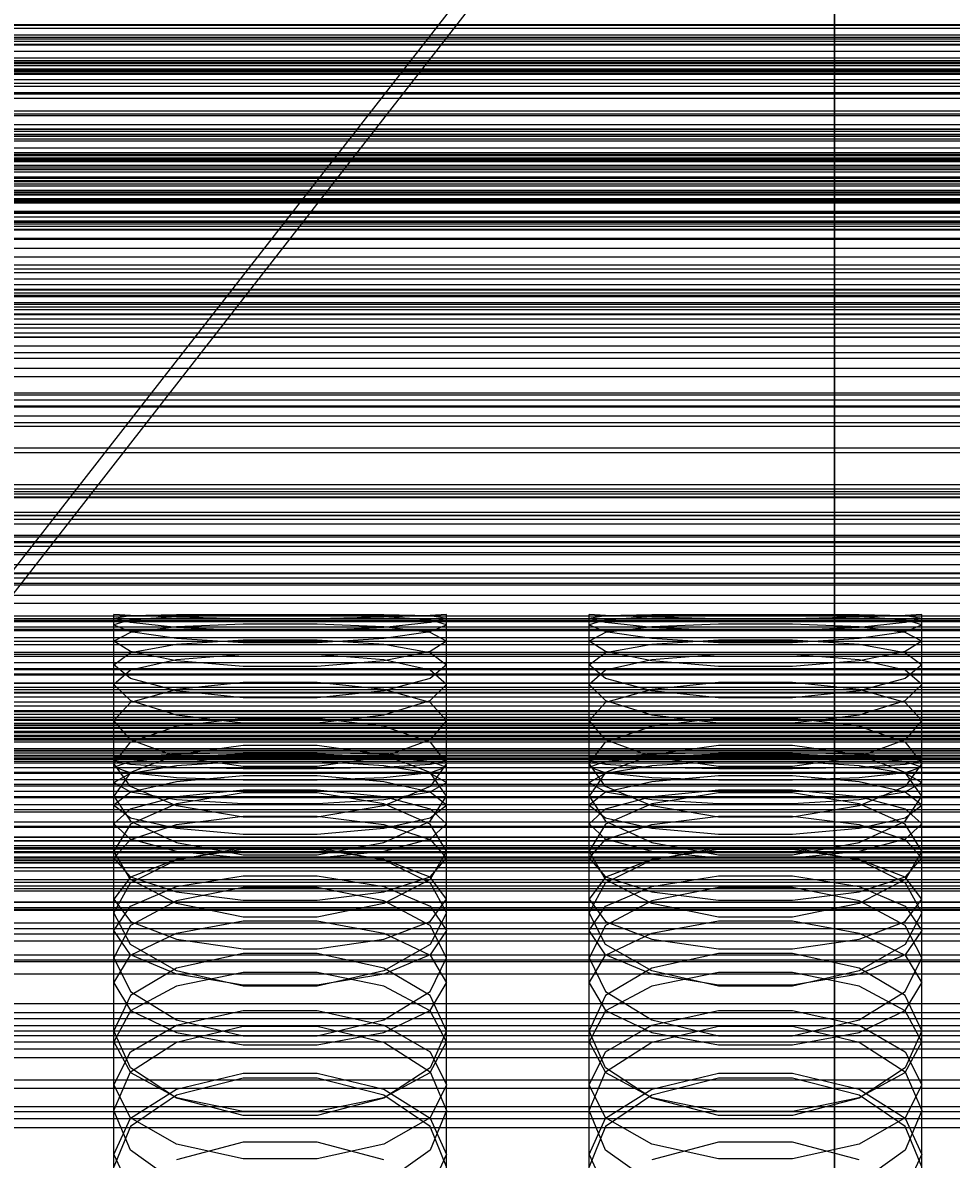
# Model space of a CAD drawing. Header units: millimetres. Extents: x -1970 to 59977, y -50268 to 6837.
# Drawn here: x -102.5 to 14.7, y -33951.5 to -33808.1 of the extents above; entities that cross this region are included whole.
import ezdxf

# ---------------------------------------------------------------- set-up
doc = ezdxf.new("R2010")
doc.units = ezdxf.units.MM
for name, color, linetype, lineweight in [('COTAS_O', 1, 'Continuous', 0), ('frontal_briquetadora', 7, 'Continuous', 0), ('frontal_C01', 7, 'Continuous', 0), ('frontal_C02', 7, 'Continuous', 0), ('frontal_C03', 7, 'Continuous', 0), ('frontal_secador', 7, 'Continuous', 0)]:
    doc.layers.add(name, color=color, linetype=linetype, lineweight=lineweight)
doc.dimstyles.new('R19_100', dxfattribs={"dimtxt": 250, "dimasz": 150, "dimexe": 150, "dimexo": 80, "dimgap": 100, "dimtad": 1, "dimtih": 1, "dimtoh": 1, "dimdsep": 46, "dimcen": 0.09, "dimadec": 0, "dimazin": 0, "dimtfac": 1, "dimtdec": 4, "dimtofl": 0, "dimtmove": 0, "dimatfit": 3, "dimfxl": 1, "dimtolj": 1, "dimtzin": 0, "dimarcsym": 0})

# ---------------------------------------------------------------- blocks, each defined once
blk = doc.blocks.new('*D39')
at = {"layer": 'COTAS_O', "color": 0, "lineweight": -2, "transparency": 16777216}
for p, q in [((-1725, -34320), (-1725, -33550)), ((1725, -34320), (1725, -33550)), ((-1575, -33700), (1575, -33700))]:
    blk.add_line(p, q, dxfattribs=at)
at = {"layer": 'COTAS_O', "color": 0, "transparency": 16777216}
for points in [[(-1575, -33675), (-1575, -33725), (-1725, -33700)], [(1575, -33675), (1575, -33725), (1725, -33700)]]:
    blk.add_solid(points, dxfattribs=at)
at = {"layer": 'Defpoints', "color": 0, "transparency": 16777216}
for p in [(1725, -33700), (-1725, -34400), (1725, -34400)]:
    blk.add_point(p, dxfattribs=at)
blk = doc.blocks.new('*D42')
at = {"layer": 'COTAS_O', "color": 0, "lineweight": -2, "transparency": 16777216}
for p, q in [((-570, -33700), (200, -33700)), ((50, -34750), (50, -33850)), ((-570, -34900), (200, -34900))]:
    blk.add_line(p, q, dxfattribs=at)
at = {"layer": 'COTAS_O', "color": 0, "transparency": 16777216}
for points in [[(25, -33850), (75, -33850), (50, -33700)], [(25, -34750), (75, -34750), (50, -34900)]]:
    blk.add_solid(points, dxfattribs=at)
at = {"layer": 'Defpoints', "color": 0, "transparency": 16777216}
for p in [(-650, -33700), (50, -33700), (-650, -34900)]:
    blk.add_point(p, dxfattribs=at)

msp = doc.modelspace()

# ---------------------------------------------------------------- linework, layer by layer
at = {"layer": 'frontal_briquetadora'}
for p, q in [((200, -33808.326), (-160, -33808.326)), ((200, -33861.773), (-160, -33861.773)), ((-88.92, -33882.856), (-91, -33882.75)), ((-91, -33900.75), (-91, -33882.75)), ((-91, -33883.222), (-88.92, -33882.881)), ((-88.92, -33883.775), (-91, -33883.222)), ((-91, -33901.201), (-91, -33883.222)), ((-88.92, -33882.881), (-83.094, -33882.76)), ((-83.094, -33883.094), (-88.92, -33882.856)), ((-83.094, -33883.063), (-88.92, -33883.423)), ((-83.094, -33882.76), (-74.674, -33882.752)), ((-74.674, -33882.922), (-83.094, -33883.063)), ((-74.674, -33883.285), (-83.094, -33883.094)), ((-74.674, -33882.752), (-65.326, -33882.752)), ((-65.326, -33882.922), (-74.674, -33882.922)), ((-65.326, -33883.285), (-74.674, -33883.285)), ((-65.326, -33882.752), (-56.906, -33882.76)), ((-56.906, -33883.063), (-65.326, -33882.922)), ((-56.906, -33883.094), (-65.326, -33883.285)), ((-56.906, -33882.76), (-51.08, -33882.881)), ((-51.08, -33882.856), (-56.906, -33883.094)), ((-51.08, -33883.423), (-56.906, -33883.063)), ((-49, -33882.75), (-51.08, -33882.856)), ((-51.08, -33882.881), (-49, -33883.222)), ((-49, -33883.222), (-51.08, -33883.775)), ((-49, -33900.75), (-49, -33882.75)), ((-49, -33901.201), (-49, -33883.222)), ((-28.92, -33882.856), (-31, -33882.75)), ((-31, -33900.75), (-31, -33882.75)), ((-31, -33883.222), (-28.92, -33882.881)), ((-28.92, -33883.775), (-31, -33883.222)), ((-31, -33901.201), (-31, -33883.222)), ((-28.92, -33882.881), (-23.094, -33882.76)), ((-23.094, -33883.094), (-28.92, -33882.856)), ((-23.094, -33883.063), (-28.92, -33883.423)), ((-23.094, -33882.76), (-14.674, -33882.752)), ((-14.674, -33882.922), (-23.094, -33883.063)), ((-14.674, -33883.285), (-23.094, -33883.094)), ((-14.674, -33882.752), (-5.326, -33882.752)), ((-5.326, -33882.922), (-14.674, -33882.922)), ((-5.326, -33883.285), (-14.674, -33883.285)), ((-5.326, -33882.752), (3.094, -33882.76)), ((3.094, -33883.063), (-5.326, -33882.922)), ((3.094, -33883.094), (-5.326, -33883.285)), ((3.094, -33882.76), (8.92, -33882.881)), ((8.92, -33882.856), (3.094, -33883.094)), ((8.92, -33883.423), (3.094, -33883.063)), ((11, -33882.75), (8.92, -33882.856)), ((8.92, -33882.881), (11, -33883.222)), ((11, -33883.222), (8.92, -33883.775)), ((11, -33900.75), (11, -33882.75)), ((11, -33901.201), (11, -33883.222)), ((-88.92, -33883.423), (-91, -33884.062)), ((-91, -33902.002), (-91, -33884.062)), ((-91, -33884.062), (-88.92, -33884.912)), ((-83.094, -33884.371), (-88.92, -33883.775)), ((-83.094, -33884.304), (-88.92, -33885.021)), ((-74.674, -33883.964), (-83.094, -33884.304)), ((-74.674, -33884.761), (-83.094, -33884.371)), ((-65.326, -33883.964), (-74.674, -33883.964)), ((-65.326, -33884.761), (-74.674, -33884.761)), ((-56.906, -33884.304), (-65.326, -33883.964)), ((-56.906, -33884.371), (-65.326, -33884.761)), ((-51.08, -33883.775), (-56.906, -33884.371)), ((-51.08, -33885.021), (-56.906, -33884.304)), ((-49, -33884.062), (-51.08, -33883.423)), ((-51.08, -33884.912), (-49, -33884.062)), ((-49, -33902.002), (-49, -33884.062)), ((-28.92, -33883.423), (-31, -33884.062)), ((-31, -33902.002), (-31, -33884.062)), ((-31, -33884.062), (-28.92, -33884.912)), ((-23.094, -33884.371), (-28.92, -33883.775)), ((-23.094, -33884.304), (-28.92, -33885.021)), ((-14.674, -33883.964), (-23.094, -33884.304)), ((-14.674, -33884.761), (-23.094, -33884.371)), ((-5.326, -33883.964), (-14.674, -33883.964)), ((-5.326, -33884.761), (-14.674, -33884.761)), ((3.094, -33884.304), (-5.326, -33883.964)), ((3.094, -33884.371), (-5.326, -33884.761)), ((8.92, -33883.775), (3.094, -33884.371)), ((8.92, -33885.021), (3.094, -33884.304)), ((11, -33884.062), (8.92, -33883.423)), ((8.92, -33884.912), (11, -33884.062)), ((11, -33902.002), (11, -33884.062)), ((-88.92, -33885.021), (-91, -33886.106)), ((-91, -33903.952), (-91, -33886.106)), ((-88.92, -33887.4), (-91, -33886.106)), ((-88.92, -33884.912), (-83.094, -33885.746)), ((-83.094, -33885.746), (-74.674, -33886.268)), ((-83.094, -33886.485), (-74.674, -33885.947)), ((-74.674, -33885.947), (-65.326, -33885.947)), ((-74.674, -33886.268), (-65.326, -33886.268)), ((-65.326, -33886.268), (-56.906, -33885.746)), ((-65.326, -33885.947), (-56.906, -33886.485)), ((-56.906, -33885.746), (-51.08, -33884.912)), ((-49, -33886.106), (-51.08, -33885.021)), ((-49, -33886.106), (-51.08, -33887.4)), ((-49, -33903.952), (-49, -33886.106)), ((-28.92, -33885.021), (-31, -33886.106)), ((-31, -33903.952), (-31, -33886.106)), ((-28.92, -33887.4), (-31, -33886.106)), ((-28.92, -33884.912), (-23.094, -33885.746)), ((-23.094, -33885.746), (-14.674, -33886.268)), ((-23.094, -33886.485), (-14.674, -33885.947)), ((-14.674, -33885.947), (-5.326, -33885.947)), ((-14.674, -33886.268), (-5.326, -33886.268)), ((-5.326, -33886.268), (3.094, -33885.746)), ((-5.326, -33885.947), (3.094, -33886.485)), ((3.094, -33885.746), (8.92, -33884.912)), ((11, -33886.106), (8.92, -33885.021)), ((11, -33886.106), (8.92, -33887.4)), ((11, -33903.952), (11, -33886.106)), ((-91, -33889.086), (-88.92, -33887.559)), ((-88.92, -33887.559), (-83.094, -33886.485)), ((-83.094, -33888.59), (-88.92, -33887.4)), ((-56.906, -33886.485), (-51.08, -33887.559)), ((-51.08, -33887.4), (-56.906, -33888.59)), ((-51.08, -33887.559), (-49, -33889.086)), ((-31, -33889.086), (-28.92, -33887.559)), ((-28.92, -33887.559), (-23.094, -33886.485)), ((-23.094, -33888.59), (-28.92, -33887.4)), ((3.094, -33886.485), (8.92, -33887.559)), ((8.92, -33887.4), (3.094, -33888.59)), ((8.92, -33887.559), (11, -33889.086)), ((-88.92, -33890.822), (-91, -33889.086)), ((-91, -33906.796), (-91, -33889.086)), ((-83.094, -33888.46), (-88.92, -33889.77)), ((-74.674, -33887.791), (-83.094, -33888.46)), ((-74.674, -33889.308), (-83.094, -33888.59)), ((-65.326, -33887.791), (-74.674, -33887.791)), ((-56.906, -33888.46), (-65.326, -33887.791)), ((-56.906, -33888.59), (-65.326, -33889.308)), ((-51.08, -33889.77), (-56.906, -33888.46)), ((-49, -33889.086), (-51.08, -33890.822)), ((-49, -33906.796), (-49, -33889.086)), ((-28.92, -33890.822), (-31, -33889.086)), ((-31, -33906.796), (-31, -33889.086)), ((-23.094, -33888.46), (-28.92, -33889.77)), ((-14.674, -33887.791), (-23.094, -33888.46)), ((-14.674, -33889.308), (-23.094, -33888.59)), ((-5.326, -33887.791), (-14.674, -33887.791)), ((3.094, -33888.46), (-5.326, -33887.791)), ((3.094, -33888.59), (-5.326, -33889.308)), ((8.92, -33889.77), (3.094, -33888.46)), ((11, -33889.086), (8.92, -33890.822)), ((11, -33906.796), (11, -33889.086)), ((-88.92, -33889.77), (-91, -33891.591)), ((-65.326, -33889.308), (-74.674, -33889.308)), ((-49, -33891.591), (-51.08, -33889.77)), ((-28.92, -33889.77), (-31, -33891.591)), ((-5.326, -33889.308), (-14.674, -33889.308)), ((11, -33891.591), (8.92, -33889.77)), ((-91, -33909.185), (-91, -33891.591)), ((-91, -33891.591), (-88.92, -33893.618)), ((-83.094, -33892.364), (-88.92, -33890.822)), ((-74.674, -33891.333), (-83.094, -33892.198)), ((-65.326, -33891.333), (-74.674, -33891.333)), ((-56.906, -33892.198), (-65.326, -33891.333)), ((-51.08, -33890.822), (-56.906, -33892.364)), ((-51.08, -33893.618), (-49, -33891.591)), ((-49, -33909.185), (-49, -33891.591)), ((-31, -33909.185), (-31, -33891.591)), ((-31, -33891.591), (-28.92, -33893.618)), ((-23.094, -33892.364), (-28.92, -33890.822)), ((-14.674, -33891.333), (-23.094, -33892.198)), ((-5.326, -33891.333), (-14.674, -33891.333)), ((3.094, -33892.198), (-5.326, -33891.333)), ((8.92, -33890.822), (3.094, -33892.364)), ((8.92, -33893.618), (11, -33891.591)), ((11, -33909.185), (11, -33891.591)), ((-83.094, -33892.198), (-88.92, -33893.859)), ((-74.674, -33893.278), (-83.094, -33892.364)), ((-65.326, -33893.277), (-74.674, -33893.278)), ((-56.906, -33892.364), (-65.326, -33893.277)), ((-51.08, -33893.859), (-56.906, -33892.198)), ((-23.094, -33892.198), (-28.92, -33893.859)), ((-14.674, -33893.278), (-23.094, -33892.364)), ((-5.326, -33893.277), (-14.674, -33893.278)), ((3.094, -33892.364), (-5.326, -33893.277)), ((8.92, -33893.859), (3.094, -33892.198)), ((-88.92, -33893.859), (-91, -33896.116)), ((-88.92, -33893.618), (-83.094, -33895.393)), ((-56.906, -33895.393), (-51.08, -33893.618)), ((-49, -33896.116), (-51.08, -33893.859)), ((-28.92, -33893.859), (-31, -33896.116)), ((-28.92, -33893.618), (-23.094, -33895.393)), ((3.094, -33895.393), (8.92, -33893.618)), ((11, -33896.116), (8.92, -33893.859)), ((200, -33895.045), (-160, -33895.045)), ((-88.92, -33898.576), (-91, -33896.116)), ((-91, -33913.502), (-91, -33896.116)), ((-83.094, -33895.393), (-74.674, -33896.435)), ((-83.094, -33896.858), (-74.674, -33895.8)), ((-74.674, -33895.8), (-65.326, -33895.8)), ((-65.326, -33896.435), (-56.906, -33895.393)), ((-65.326, -33895.8), (-56.906, -33896.858)), ((-49, -33896.116), (-51.08, -33898.576)), ((-49, -33913.502), (-49, -33896.116)), ((-28.92, -33898.576), (-31, -33896.116)), ((-31, -33913.502), (-31, -33896.116)), ((-23.094, -33895.393), (-14.674, -33896.435)), ((-23.094, -33896.858), (-14.674, -33895.8)), ((-14.674, -33895.8), (-5.326, -33895.8)), ((-5.326, -33896.435), (3.094, -33895.393)), ((-5.326, -33895.8), (3.094, -33896.858)), ((11, -33896.116), (8.92, -33898.576)), ((11, -33913.502), (11, -33896.116)), ((-88.92, -33898.867), (-83.094, -33896.858)), ((-74.674, -33896.435), (-65.326, -33896.435)), ((-56.906, -33896.858), (-51.08, -33898.867)), ((-28.92, -33898.867), (-23.094, -33896.858)), ((-14.674, -33896.435), (-5.326, -33896.435)), ((3.094, -33896.858), (8.92, -33898.867)), ((-91, -33901.553), (-88.92, -33898.867)), ((-83.094, -33900.697), (-88.92, -33898.576)), ((-51.08, -33898.576), (-56.906, -33900.697)), ((-51.08, -33898.867), (-49, -33901.553)), ((-31, -33901.553), (-28.92, -33898.867)), ((-23.094, -33900.697), (-28.92, -33898.576)), ((8.92, -33898.576), (3.094, -33900.697)), ((8.92, -33898.867), (11, -33901.553)), ((184, -33900), (-194, -33900)), ((-83.093, -33900.395), (-88.92, -33900.754)), ((-83.094, -33900.472), (-88.92, -33902.709)), ((-74.674, -33899.285), (-83.094, -33900.472)), ((-74.673, -33900.196), (-83.093, -33900.395)), ((-83.093, -33900.66), (-74.673, -33900.329)), ((-65.326, -33899.285), (-74.674, -33899.285)), ((-65.327, -33900.196), (-74.673, -33900.196)), ((-74.673, -33900.329), (-65.327, -33900.329)), ((-56.907, -33900.395), (-65.327, -33900.196)), ((-65.327, -33900.329), (-56.907, -33900.66)), ((-56.906, -33900.472), (-65.326, -33899.285)), ((-51.08, -33900.754), (-56.907, -33900.395)), ((-51.08, -33902.709), (-56.906, -33900.472)), ((-23.093, -33900.395), (-28.92, -33900.754)), ((-23.094, -33900.472), (-28.92, -33902.709)), ((-14.674, -33899.285), (-23.094, -33900.472)), ((-14.673, -33900.196), (-23.093, -33900.395)), ((-23.093, -33900.66), (-14.673, -33900.329)), ((-5.326, -33899.285), (-14.674, -33899.285)), ((-5.327, -33900.196), (-14.673, -33900.196)), ((-14.673, -33900.329), (-5.327, -33900.329)), ((3.093, -33900.395), (-5.327, -33900.196)), ((-5.327, -33900.329), (3.093, -33900.66)), ((3.094, -33900.472), (-5.326, -33899.285)), ((8.92, -33900.754), (3.093, -33900.395)), ((8.92, -33902.709), (3.094, -33900.472)), ((-91, -33900.75), (-88.92, -33900.75)), ((-88.92, -33900.754), (-91, -33901.201)), ((-91, -33901.201), (-88.92, -33901.648)), ((-91, -33902.002), (-88.92, -33901.257)), ((-88.92, -33904.442), (-91, -33901.553)), ((-91, -33918.691), (-91, -33901.553)), ((-88.92, -33902.746), (-91, -33902.002)), ((-88.92, -33901.257), (-83.093, -33900.66)), ((-88.92, -33900.75), (-83.093, -33900.75)), ((-88.92, -33901.648), (-83.093, -33902.006)), ((-88.92, -33902.762), (-83.093, -33901.809)), ((-74.674, -33901.931), (-83.094, -33900.697)), ((-83.093, -33900.75), (-74.673, -33900.75)), ((-83.093, -33901.809), (-74.673, -33901.279)), ((-83.093, -33902.006), (-74.673, -33902.205)), ((-65.326, -33901.931), (-74.674, -33901.931)), ((-74.673, -33900.75), (-65.327, -33900.75)), ((-74.673, -33901.279), (-65.327, -33901.279)), ((-65.327, -33900.75), (-56.907, -33900.75)), ((-65.327, -33901.279), (-56.907, -33901.809)), ((-65.327, -33902.205), (-56.907, -33902.006)), ((-56.906, -33900.697), (-65.326, -33901.931)), ((-56.907, -33900.66), (-51.08, -33901.257)), ((-56.907, -33900.75), (-51.08, -33900.75)), ((-56.907, -33902.006), (-51.08, -33901.648)), ((-56.907, -33901.809), (-51.08, -33902.762)), ((-51.08, -33900.75), (-49, -33900.75)), ((-49, -33901.201), (-51.08, -33900.754)), ((-51.08, -33901.648), (-49, -33901.201)), ((-51.08, -33901.257), (-49, -33902.002)), ((-49, -33901.553), (-51.08, -33904.442)), ((-49, -33902.002), (-51.08, -33902.746)), ((-49, -33918.691), (-49, -33901.553)), ((-31, -33900.75), (-28.92, -33900.75)), ((-28.92, -33900.754), (-31, -33901.201)), ((-31, -33901.201), (-28.92, -33901.648)), ((-31, -33902.002), (-28.92, -33901.257)), ((-28.92, -33904.442), (-31, -33901.553)), ((-31, -33918.691), (-31, -33901.553)), ((-28.92, -33902.746), (-31, -33902.002)), ((-28.92, -33901.257), (-23.093, -33900.66)), ((-28.92, -33900.75), (-23.093, -33900.75)), ((-28.92, -33901.648), (-23.093, -33902.006)), ((-28.92, -33902.762), (-23.093, -33901.809)), ((-14.674, -33901.931), (-23.094, -33900.697)), ((-23.093, -33900.75), (-14.673, -33900.75)), ((-23.093, -33901.809), (-14.673, -33901.279)), ((-23.093, -33902.006), (-14.673, -33902.205)), ((-5.326, -33901.931), (-14.674, -33901.931)), ((-14.673, -33900.75), (-5.327, -33900.75)), ((-14.673, -33901.279), (-5.327, -33901.279)), ((-5.327, -33900.75), (3.093, -33900.75)), ((-5.327, -33901.279), (3.093, -33901.809)), ((-5.327, -33902.205), (3.093, -33902.006)), ((3.094, -33900.697), (-5.326, -33901.931)), ((3.093, -33900.66), (8.92, -33901.257)), ((3.093, -33900.75), (8.92, -33900.75)), ((3.093, -33902.006), (8.92, -33901.648)), ((3.093, -33901.809), (8.92, -33902.762)), ((8.92, -33900.75), (11, -33900.75)), ((11, -33901.201), (8.92, -33900.754)), ((8.92, -33901.648), (11, -33901.201)), ((8.92, -33901.257), (11, -33902.002)), ((11, -33901.553), (8.92, -33904.442)), ((11, -33902.002), (8.92, -33902.746)), ((11, -33918.691), (11, -33901.553)), ((-88.92, -33902.709), (-91, -33905.679)), ((-91, -33903.952), (-88.92, -33902.762)), ((-83.093, -33903.344), (-88.92, -33902.746)), ((-74.673, -33903.131), (-83.093, -33903.856)), ((-74.673, -33903.675), (-83.093, -33903.344)), ((-74.673, -33902.205), (-65.327, -33902.205)), ((-65.327, -33903.131), (-74.673, -33903.131)), ((-56.907, -33903.856), (-65.327, -33903.131)), ((-56.907, -33903.344), (-65.327, -33903.675)), ((-51.08, -33902.746), (-56.907, -33903.344)), ((-49, -33905.679), (-51.08, -33902.709)), ((-51.08, -33902.762), (-49, -33903.952)), ((-28.92, -33902.709), (-31, -33905.679)), ((-31, -33903.952), (-28.92, -33902.762)), ((-23.093, -33903.344), (-28.92, -33902.746)), ((-14.673, -33903.131), (-23.093, -33903.856)), ((-14.673, -33903.675), (-23.093, -33903.344)), ((-14.673, -33902.205), (-5.327, -33902.205)), ((-5.327, -33903.131), (-14.673, -33903.131)), ((3.093, -33903.856), (-5.327, -33903.131)), ((3.093, -33903.344), (-5.327, -33903.675)), ((8.92, -33902.746), (3.093, -33903.344)), ((11, -33905.679), (8.92, -33902.709)), ((8.92, -33902.762), (11, -33903.952)), ((-91, -33903.952), (-88.92, -33905.141)), ((-83.093, -33903.856), (-88.92, -33905.165)), ((-83.094, -33906.903), (-88.92, -33904.442)), ((-83.093, -33905.719), (-74.673, -33904.863)), ((-65.327, -33903.675), (-74.673, -33903.675)), ((-74.673, -33904.863), (-65.327, -33904.863)), ((-65.327, -33904.863), (-56.907, -33905.719)), ((-51.08, -33905.165), (-56.907, -33903.856)), ((-51.08, -33904.442), (-56.906, -33906.903)), ((-51.08, -33905.141), (-49, -33903.952)), ((-31, -33903.952), (-28.92, -33905.141)), ((-23.093, -33903.856), (-28.92, -33905.165)), ((-23.094, -33906.903), (-28.92, -33904.442)), ((-23.093, -33905.719), (-14.673, -33904.863)), ((-5.327, -33903.675), (-14.673, -33903.675)), ((-14.673, -33904.863), (-5.327, -33904.863)), ((-5.327, -33904.863), (3.093, -33905.719)), ((8.92, -33905.165), (3.093, -33903.856)), ((8.92, -33904.442), (3.094, -33906.903)), ((8.92, -33905.141), (11, -33903.952)), ((-88.92, -33905.165), (-91, -33906.796)), ((-91, -33922.627), (-91, -33905.679)), ((-91, -33905.679), (-88.92, -33908.849)), ((-88.92, -33905.141), (-83.093, -33906.095)), ((-88.92, -33907.261), (-83.093, -33905.719)), ((-74.674, -33905.267), (-83.094, -33906.643)), ((-83.093, -33906.095), (-74.673, -33906.624)), ((-65.326, -33905.267), (-74.674, -33905.267)), ((-65.327, -33906.624), (-56.907, -33906.095)), ((-56.906, -33906.643), (-65.326, -33905.267)), ((-56.907, -33906.095), (-51.08, -33905.141)), ((-56.907, -33905.719), (-51.08, -33907.261)), ((-49, -33906.796), (-51.08, -33905.165)), ((-51.08, -33908.849), (-49, -33905.679)), ((-49, -33922.627), (-49, -33905.679)), ((-28.92, -33905.165), (-31, -33906.796)), ((-31, -33922.627), (-31, -33905.679)), ((-31, -33905.679), (-28.92, -33908.849)), ((-28.92, -33905.141), (-23.093, -33906.095)), ((-28.92, -33907.261), (-23.093, -33905.719)), ((-14.674, -33905.267), (-23.094, -33906.643)), ((-23.093, -33906.095), (-14.673, -33906.624)), ((-5.326, -33905.267), (-14.674, -33905.267)), ((-5.327, -33906.624), (3.093, -33906.095)), ((3.094, -33906.643), (-5.326, -33905.267)), ((3.093, -33906.095), (8.92, -33905.141)), ((3.093, -33905.719), (8.92, -33907.261)), ((11, -33906.796), (8.92, -33905.165)), ((8.92, -33908.849), (11, -33905.679)), ((11, -33922.627), (11, -33905.679)), ((-91, -33906.796), (-88.92, -33908.427)), ((-91, -33909.185), (-88.92, -33907.261)), ((-83.094, -33906.643), (-88.92, -33909.219)), ((-74.674, -33908.325), (-83.094, -33906.903)), ((-74.673, -33906.624), (-65.327, -33906.624)), ((-56.906, -33906.903), (-65.326, -33908.325)), ((-51.08, -33909.219), (-56.906, -33906.643)), ((-51.08, -33908.427), (-49, -33906.796)), ((-51.08, -33907.261), (-49, -33909.185)), ((-31, -33906.796), (-28.92, -33908.427)), ((-31, -33909.185), (-28.92, -33907.261)), ((-23.094, -33906.643), (-28.92, -33909.219)), ((-14.674, -33908.325), (-23.094, -33906.903)), ((-14.673, -33906.624), (-5.327, -33906.624)), ((3.094, -33906.903), (-5.326, -33908.325)), ((8.92, -33909.219), (3.094, -33906.643)), ((8.92, -33908.427), (11, -33906.796)), ((8.92, -33907.261), (11, -33909.185)), ((-88.92, -33911.108), (-91, -33909.185)), ((-88.92, -33909.219), (-91, -33912.608)), ((-88.92, -33908.427), (-83.093, -33909.735)), ((-88.92, -33908.849), (-83.094, -33911.534)), ((-83.093, -33909.253), (-74.673, -33908.203)), ((-65.326, -33908.325), (-74.674, -33908.325)), ((-74.673, -33908.203), (-65.327, -33908.203)), ((-65.327, -33908.203), (-56.907, -33909.253)), ((-56.907, -33909.735), (-51.08, -33908.427)), ((-56.906, -33911.534), (-51.08, -33908.849)), ((-49, -33909.185), (-51.08, -33911.108)), ((-49, -33912.608), (-51.08, -33909.219)), ((-28.92, -33911.108), (-31, -33909.185)), ((-28.92, -33909.219), (-31, -33912.608)), ((-28.92, -33908.427), (-23.093, -33909.735)), ((-28.92, -33908.849), (-23.094, -33911.534)), ((-23.093, -33909.253), (-14.673, -33908.203)), ((-5.326, -33908.325), (-14.674, -33908.325)), ((-14.673, -33908.203), (-5.327, -33908.203)), ((-5.327, -33908.203), (3.093, -33909.253)), ((3.093, -33909.735), (8.92, -33908.427)), ((3.094, -33911.534), (8.92, -33908.849)), ((11, -33909.185), (8.92, -33911.108)), ((11, -33912.608), (8.92, -33909.219)), ((-88.92, -33911.144), (-83.093, -33909.253)), ((-83.093, -33909.735), (-74.673, -33910.461)), ((-74.673, -33910.461), (-65.327, -33910.461)), ((-65.327, -33910.461), (-56.907, -33909.735)), ((-56.907, -33909.253), (-51.08, -33911.144)), ((-28.92, -33911.144), (-23.093, -33909.253)), ((-23.093, -33909.735), (-14.673, -33910.461)), ((-14.673, -33910.461), (-5.327, -33910.461)), ((-5.327, -33910.461), (3.093, -33909.735)), ((3.093, -33909.253), (8.92, -33911.144)), ((-91, -33913.502), (-88.92, -33911.144)), ((-83.093, -33912.651), (-88.92, -33911.108)), ((-83.094, -33911.534), (-74.674, -33913.08)), ((-65.326, -33913.08), (-56.906, -33911.534)), ((-51.08, -33911.108), (-56.907, -33912.651)), ((-51.08, -33911.144), (-49, -33913.502)), ((-31, -33913.502), (-28.92, -33911.144)), ((-23.093, -33912.651), (-28.92, -33911.108)), ((-23.094, -33911.534), (-14.674, -33913.08)), ((-5.326, -33913.08), (3.094, -33911.534)), ((8.92, -33911.108), (3.093, -33912.651)), ((8.92, -33911.144), (11, -33913.502)), ((-88.92, -33916.193), (-91, -33912.608)), ((-91, -33929.238), (-91, -33912.608)), ((-91, -33913.502), (-88.92, -33915.861)), ((-83.094, -33913.701), (-74.674, -33912.14)), ((-74.673, -33912.428), (-83.093, -33913.668)), ((-74.673, -33913.507), (-83.093, -33912.651)), ((-74.674, -33912.14), (-65.326, -33912.14)), ((-74.674, -33913.08), (-65.326, -33913.08)), ((-65.327, -33912.428), (-74.673, -33912.428)), ((-65.327, -33913.507), (-74.673, -33913.507)), ((-56.907, -33913.668), (-65.327, -33912.428)), ((-56.907, -33912.651), (-65.327, -33913.507)), ((-65.326, -33912.14), (-56.906, -33913.701)), ((-49, -33912.608), (-51.08, -33916.193)), ((-51.08, -33915.861), (-49, -33913.502)), ((-49, -33929.238), (-49, -33912.608)), ((-28.92, -33916.193), (-31, -33912.608)), ((-31, -33929.238), (-31, -33912.608)), ((-31, -33913.502), (-28.92, -33915.861)), ((-23.094, -33913.701), (-14.674, -33912.14)), ((-14.673, -33912.428), (-23.093, -33913.668)), ((-14.673, -33913.507), (-23.093, -33912.651)), ((-14.674, -33912.14), (-5.326, -33912.14)), ((-14.674, -33913.08), (-5.326, -33913.08)), ((-5.327, -33912.428), (-14.673, -33912.428)), ((-5.327, -33913.507), (-14.673, -33913.507)), ((3.093, -33913.668), (-5.327, -33912.428)), ((3.093, -33912.651), (-5.327, -33913.507)), ((-5.326, -33912.14), (3.094, -33913.701)), ((11, -33912.608), (8.92, -33916.193)), ((8.92, -33915.861), (11, -33913.502)), ((11, -33929.238), (11, -33912.608)), ((-83.093, -33913.668), (-88.92, -33915.903)), ((-88.92, -33916.61), (-83.094, -33913.701)), ((-51.08, -33915.903), (-56.907, -33913.668)), ((-56.906, -33913.701), (-51.08, -33916.61)), ((-23.093, -33913.668), (-28.92, -33915.903)), ((-28.92, -33916.61), (-23.094, -33913.701)), ((8.92, -33915.903), (3.093, -33913.668)), ((3.094, -33913.701), (8.92, -33916.61)), ((-88.92, -33915.903), (-91, -33918.691)), ((-88.92, -33915.861), (-83.093, -33917.752)), ((-83.094, -33919.209), (-88.92, -33916.193)), ((-83.093, -33917.096), (-74.673, -33915.73)), ((-74.673, -33915.73), (-65.327, -33915.73)), ((-65.327, -33915.73), (-56.907, -33917.096)), ((-56.907, -33917.752), (-51.08, -33915.861)), ((-51.08, -33916.193), (-56.906, -33919.209)), ((-49, -33918.691), (-51.08, -33915.903)), ((-28.92, -33915.903), (-31, -33918.691)), ((-28.92, -33915.861), (-23.093, -33917.752)), ((-23.094, -33919.209), (-28.92, -33916.193)), ((-23.093, -33917.096), (-14.673, -33915.73)), ((-14.673, -33915.73), (-5.327, -33915.73)), ((-5.327, -33915.73), (3.093, -33917.096)), ((3.093, -33917.752), (8.92, -33915.861)), ((8.92, -33916.193), (3.094, -33919.209)), ((11, -33918.691), (8.92, -33915.903)), ((-91, -33920.41), (-88.92, -33916.61)), ((-88.92, -33919.558), (-83.093, -33917.096)), ((-74.674, -33917.209), (-83.094, -33918.891)), ((-83.093, -33917.752), (-74.673, -33918.801)), ((-65.326, -33917.209), (-74.674, -33917.209)), ((-65.327, -33918.801), (-56.907, -33917.752)), ((-56.906, -33918.891), (-65.326, -33917.209)), ((-56.907, -33917.096), (-51.08, -33919.558)), ((-51.08, -33916.61), (-49, -33920.41)), ((-31, -33920.41), (-28.92, -33916.61)), ((-28.92, -33919.558), (-23.093, -33917.096)), ((-14.674, -33917.209), (-23.094, -33918.891)), ((-23.093, -33917.752), (-14.673, -33918.801)), ((-5.326, -33917.209), (-14.674, -33917.209)), ((-5.327, -33918.801), (3.093, -33917.752)), ((3.094, -33918.891), (-5.326, -33917.209)), ((3.093, -33917.096), (8.92, -33919.558)), ((8.92, -33916.61), (11, -33920.41)), ((-91, -33918.691), (-88.92, -33921.478)), ((-83.094, -33918.891), (-88.92, -33922.018)), ((-74.674, -33920.937), (-83.094, -33919.209)), ((-74.673, -33918.801), (-65.327, -33918.801)), ((-56.906, -33919.209), (-65.326, -33920.937)), ((-51.08, -33922.018), (-56.906, -33918.891)), ((-51.08, -33921.478), (-49, -33918.691)), ((-31, -33918.691), (-28.92, -33921.478)), ((-23.094, -33918.891), (-28.92, -33922.018)), ((-14.674, -33920.937), (-23.094, -33919.209)), ((-14.673, -33918.801), (-5.327, -33918.801)), ((3.094, -33919.209), (-5.326, -33920.937)), ((8.92, -33922.018), (3.094, -33918.891)), ((8.92, -33921.478), (11, -33918.691)), ((200, -33920), (-160, -33920)), ((-91, -33922.627), (-88.92, -33919.558)), ((-88.92, -33924.402), (-91, -33920.41)), ((-91, -33936.682), (-91, -33920.41)), ((-51.08, -33919.558), (-49, -33922.627)), ((-49, -33920.41), (-51.08, -33924.402)), ((-49, -33936.682), (-49, -33920.41)), ((-31, -33922.627), (-28.92, -33919.558)), ((-28.92, -33924.402), (-31, -33920.41)), ((-31, -33936.682), (-31, -33920.41)), ((8.92, -33919.558), (11, -33922.627)), ((11, -33920.41), (8.92, -33924.402)), ((11, -33936.682), (11, -33920.41)), ((-88.92, -33922.018), (-91, -33926.087)), ((-88.92, -33921.478), (-83.093, -33923.713)), ((-83.093, -33922.955), (-74.673, -33921.403)), ((-65.326, -33920.937), (-74.674, -33920.937)), ((-74.673, -33921.403), (-65.327, -33921.403)), ((-65.327, -33921.403), (-56.907, -33922.955)), ((-56.907, -33923.713), (-51.08, -33921.478)), ((-49, -33926.087), (-51.08, -33922.018)), ((-28.92, -33922.018), (-31, -33926.087)), ((-28.92, -33921.478), (-23.093, -33923.713)), ((-23.093, -33922.955), (-14.673, -33921.403)), ((-5.326, -33920.937), (-14.674, -33920.937)), ((-14.673, -33921.403), (-5.327, -33921.403)), ((-5.327, -33921.403), (3.093, -33922.955)), ((3.093, -33923.713), (8.92, -33921.478)), ((11, -33926.087), (8.92, -33922.018)), ((-88.92, -33925.697), (-91, -33922.627)), ((-88.92, -33925.751), (-83.093, -33922.955)), ((-56.907, -33922.955), (-51.08, -33925.751)), ((-49, -33922.627), (-51.08, -33925.697)), ((-28.92, -33925.697), (-31, -33922.627)), ((-28.92, -33925.751), (-23.093, -33922.955)), ((3.093, -33922.955), (8.92, -33925.751)), ((11, -33922.627), (8.92, -33925.697)), ((-83.094, -33927.741), (-88.92, -33924.402)), ((-83.093, -33923.713), (-74.673, -33924.953)), ((-74.673, -33924.953), (-65.327, -33924.953)), ((-65.327, -33924.953), (-56.907, -33923.713)), ((-51.08, -33924.402), (-56.906, -33927.741)), ((-23.094, -33927.741), (-28.92, -33924.402)), ((-23.093, -33923.713), (-14.673, -33924.953)), ((-14.673, -33924.953), (-5.327, -33924.953)), ((-5.327, -33924.953), (3.093, -33923.713)), ((8.92, -33924.402), (3.094, -33927.741)), ((-91, -33929.238), (-88.92, -33925.751)), ((-91, -33942.099), (-91, -33926.087)), ((-91, -33926.087), (-88.92, -33930.345)), ((-83.093, -33928.158), (-88.92, -33925.697)), ((-74.674, -33925.528), (-83.094, -33927.39)), ((-65.326, -33925.528), (-74.674, -33925.528)), ((-56.906, -33927.39), (-65.326, -33925.528)), ((-51.08, -33925.697), (-56.907, -33928.158)), ((-51.08, -33925.751), (-49, -33929.238)), ((-51.08, -33930.345), (-49, -33926.087)), ((-49, -33942.099), (-49, -33926.087)), ((-31, -33929.238), (-28.92, -33925.751)), ((-31, -33942.099), (-31, -33926.087)), ((-31, -33926.087), (-28.92, -33930.345)), ((-23.093, -33928.158), (-28.92, -33925.697)), ((-14.674, -33925.528), (-23.094, -33927.39)), ((-5.326, -33925.528), (-14.674, -33925.528)), ((3.094, -33927.39), (-5.326, -33925.528)), ((8.92, -33925.697), (3.093, -33928.158)), ((8.92, -33925.751), (11, -33929.238)), ((8.92, -33930.345), (11, -33926.087)), ((11, -33942.099), (11, -33926.087)), ((-83.094, -33927.39), (-88.92, -33930.837)), ((-74.674, -33929.647), (-83.094, -33927.741)), ((-56.906, -33927.741), (-65.326, -33929.647)), ((-51.08, -33930.837), (-56.906, -33927.39)), ((-23.094, -33927.39), (-28.92, -33930.837)), ((-14.674, -33929.647), (-23.094, -33927.741)), ((3.094, -33927.741), (-5.326, -33929.647)), ((8.92, -33930.837), (3.094, -33927.39)), ((-91, -33929.238), (-88.92, -33932.725)), ((-74.673, -33927.928), (-83.093, -33929.662)), ((-74.673, -33929.524), (-83.093, -33928.158)), ((-65.327, -33927.928), (-74.673, -33927.928)), ((-56.907, -33929.662), (-65.327, -33927.928)), ((-56.907, -33928.158), (-65.327, -33929.524)), ((-51.08, -33932.725), (-49, -33929.238)), ((-31, -33929.238), (-28.92, -33932.725)), ((-14.673, -33927.928), (-23.093, -33929.662)), ((-14.673, -33929.524), (-23.093, -33928.158)), ((-5.327, -33927.928), (-14.673, -33927.928)), ((3.093, -33929.662), (-5.327, -33927.928)), ((3.093, -33928.158), (-5.327, -33929.524)), ((8.92, -33932.725), (11, -33929.238)), ((-83.093, -33929.662), (-88.92, -33932.786)), ((-88.92, -33930.345), (-83.094, -33933.895)), ((-65.326, -33929.647), (-74.674, -33929.647)), ((-65.327, -33929.524), (-74.673, -33929.524)), ((-51.08, -33932.786), (-56.907, -33929.662)), ((-56.906, -33933.895), (-51.08, -33930.345)), ((-23.093, -33929.662), (-28.92, -33932.786)), ((-28.92, -33930.345), (-23.094, -33933.895)), ((-5.326, -33929.647), (-14.674, -33929.647)), ((-5.327, -33929.524), (-14.673, -33929.524)), ((8.92, -33932.786), (3.093, -33929.662)), ((3.094, -33933.895), (8.92, -33930.345)), ((-88.92, -33930.837), (-91, -33935.302)), ((-49, -33935.302), (-51.08, -33930.837)), ((-28.92, -33930.837), (-31, -33935.302)), ((11, -33935.302), (8.92, -33930.837)), ((-88.92, -33932.786), (-91, -33936.682)), ((-88.92, -33932.725), (-83.093, -33935.521)), ((-83.093, -33934.597), (-74.673, -33932.744)), ((-74.673, -33932.744), (-65.327, -33932.744)), ((-65.327, -33932.744), (-56.907, -33934.597)), ((-56.907, -33935.521), (-51.08, -33932.725)), ((-49, -33936.682), (-51.08, -33932.786)), ((-28.92, -33932.786), (-31, -33936.682)), ((-28.92, -33932.725), (-23.093, -33935.521)), ((-23.093, -33934.597), (-14.673, -33932.744)), ((-14.673, -33932.744), (-5.327, -33932.744)), ((-5.327, -33932.744), (3.093, -33934.597)), ((3.093, -33935.521), (8.92, -33932.725)), ((11, -33936.682), (8.92, -33932.786)), ((-88.92, -33937.935), (-83.093, -33934.597)), ((-83.094, -33933.895), (-74.674, -33935.917)), ((-83.094, -33936.726), (-74.674, -33934.689)), ((-74.674, -33934.689), (-65.326, -33934.689)), ((-65.326, -33935.917), (-56.906, -33933.895)), ((-65.326, -33934.689), (-56.906, -33936.726)), ((-56.907, -33934.597), (-51.08, -33937.935)), ((-28.92, -33937.935), (-23.093, -33934.597)), ((-23.094, -33933.895), (-14.674, -33935.917)), ((-23.094, -33936.726), (-14.674, -33934.689)), ((-14.674, -33934.689), (-5.326, -33934.689)), ((-5.326, -33935.917), (3.094, -33933.895)), ((-5.326, -33934.689), (3.094, -33936.726)), ((3.093, -33934.597), (8.92, -33937.935)), ((-88.92, -33939.949), (-91, -33935.302)), ((-91, -33950.89), (-91, -33935.302)), ((-83.093, -33935.521), (-74.673, -33937.073)), ((-74.674, -33935.917), (-65.326, -33935.917)), ((-65.327, -33937.073), (-56.907, -33935.521)), ((-49, -33935.302), (-51.08, -33939.949)), ((-49, -33950.89), (-49, -33935.302)), ((-28.92, -33939.949), (-31, -33935.302)), ((-31, -33950.89), (-31, -33935.302)), ((-23.093, -33935.521), (-14.673, -33937.073)), ((-14.674, -33935.917), (-5.326, -33935.917)), ((-5.327, -33937.073), (3.093, -33935.521)), ((11, -33935.302), (8.92, -33939.949)), ((11, -33950.89), (11, -33935.302)), ((-91, -33936.682), (-88.92, -33940.578)), ((-88.92, -33940.485), (-83.094, -33936.726)), ((-74.673, -33937.073), (-65.327, -33937.073)), ((-56.906, -33936.726), (-51.08, -33940.485)), ((-51.08, -33940.578), (-49, -33936.682)), ((-31, -33936.682), (-28.92, -33940.578)), ((-28.92, -33940.485), (-23.094, -33936.726)), ((-14.673, -33937.073), (-5.327, -33937.073)), ((3.094, -33936.726), (8.92, -33940.485)), ((8.92, -33940.578), (11, -33936.682)), ((-91, -33942.099), (-88.92, -33937.935)), ((-51.08, -33937.935), (-49, -33942.099)), ((-31, -33942.099), (-28.92, -33937.935)), ((8.92, -33937.935), (11, -33942.099)), ((-91, -33945.334), (-88.92, -33940.485)), ((-83.094, -33943.808), (-88.92, -33939.949)), ((-88.92, -33940.578), (-83.093, -33943.702)), ((-83.093, -33942.681), (-74.673, -33940.653)), ((-74.673, -33940.653), (-65.327, -33940.653)), ((-65.327, -33940.653), (-56.907, -33942.681)), ((-56.907, -33943.702), (-51.08, -33940.578)), ((-51.08, -33939.949), (-56.906, -33943.808)), ((-51.08, -33940.485), (-49, -33945.334)), ((-31, -33945.334), (-28.92, -33940.485)), ((-23.094, -33943.808), (-28.92, -33939.949)), ((-28.92, -33940.578), (-23.093, -33943.702)), ((-23.093, -33942.681), (-14.673, -33940.653)), ((-14.673, -33940.653), (-5.327, -33940.653)), ((-5.327, -33940.653), (3.093, -33942.681)), ((3.093, -33943.702), (8.92, -33940.578)), ((8.92, -33939.949), (3.094, -33943.808)), ((8.92, -33940.485), (11, -33945.334)), ((-88.92, -33946.262), (-91, -33942.099)), ((-74.674, -33941.254), (-83.094, -33943.404)), ((-65.326, -33941.254), (-74.674, -33941.254)), ((-56.906, -33943.404), (-65.326, -33941.254)), ((-49, -33942.099), (-51.08, -33946.262)), ((-28.92, -33946.262), (-31, -33942.099)), ((-14.674, -33941.254), (-23.094, -33943.404)), ((-5.326, -33941.254), (-14.674, -33941.254)), ((3.094, -33943.404), (-5.326, -33941.254)), ((11, -33942.099), (8.92, -33946.262)), ((-88.92, -33946.334), (-83.093, -33942.681)), ((-83.094, -33943.404), (-88.92, -33947.366)), ((-56.907, -33942.681), (-51.08, -33946.334)), ((-51.08, -33947.366), (-56.906, -33943.404)), ((-28.92, -33946.334), (-23.093, -33942.681)), ((-23.094, -33943.404), (-28.92, -33947.366)), ((3.093, -33942.681), (8.92, -33946.334)), ((8.92, -33947.366), (3.094, -33943.404)), ((-74.674, -33946.001), (-83.094, -33943.808)), ((-83.093, -33943.702), (-74.673, -33945.436)), ((-65.327, -33945.436), (-56.907, -33943.702)), ((-56.906, -33943.808), (-65.326, -33946.001)), ((-14.674, -33946.001), (-23.094, -33943.808)), ((-23.093, -33943.702), (-14.673, -33945.436)), ((-5.327, -33945.436), (3.093, -33943.702)), ((3.094, -33943.808), (-5.326, -33946.001)), ((-88.92, -33950.361), (-91, -33945.334)), ((-91, -33960.462), (-91, -33945.334)), ((-91, -33950.89), (-88.92, -33946.334)), ((-83.093, -33949.6), (-88.92, -33946.262)), ((-65.326, -33946.001), (-74.674, -33946.001)), ((-74.673, -33945.436), (-65.327, -33945.436)), ((-51.08, -33946.262), (-56.907, -33949.6)), ((-49, -33945.334), (-51.08, -33950.361)), ((-51.08, -33946.334), (-49, -33950.89)), ((-49, -33960.462), (-49, -33945.334)), ((-28.92, -33950.361), (-31, -33945.334)), ((-31, -33960.462), (-31, -33945.334)), ((-31, -33950.89), (-28.92, -33946.334)), ((-23.093, -33949.6), (-28.92, -33946.262)), ((-5.326, -33946.001), (-14.674, -33946.001)), ((-14.673, -33945.436), (-5.327, -33945.436)), ((8.92, -33946.262), (3.093, -33949.6)), ((11, -33945.334), (8.92, -33950.361)), ((8.92, -33946.334), (11, -33950.89)), ((11, -33960.462), (11, -33945.334)), ((-88.92, -33947.366), (-91, -33952.465)), ((-49, -33952.465), (-51.08, -33947.366)), ((-28.92, -33947.366), (-31, -33952.465)), ((11, -33952.465), (8.92, -33947.366)), ((-74.673, -33949.368), (-83.093, -33951.565)), ((-65.327, -33949.368), (-74.673, -33949.368)), ((-56.907, -33951.565), (-65.327, -33949.368)), ((-14.673, -33949.368), (-23.093, -33951.565)), ((-5.327, -33949.368), (-14.673, -33949.368)), ((3.093, -33951.565), (-5.327, -33949.368)), ((-83.094, -33954.52), (-88.92, -33950.361)), ((-74.673, -33951.453), (-83.093, -33949.6)), ((-56.907, -33949.6), (-65.327, -33951.453)), ((-51.08, -33950.361), (-56.906, -33954.52)), ((-23.094, -33954.52), (-28.92, -33950.361)), ((-14.673, -33951.453), (-23.093, -33949.6)), ((3.093, -33949.6), (-5.327, -33951.453)), ((8.92, -33950.361), (3.094, -33954.52)), ((-91, -33950.89), (-88.92, -33955.446)), ((-65.327, -33951.453), (-74.673, -33951.453)), ((-51.08, -33955.446), (-49, -33950.89)), ((-31, -33950.89), (-28.92, -33955.446)), ((-5.327, -33951.453), (-14.673, -33951.453)), ((8.92, -33955.446), (11, -33950.89))]:
    msp.add_line(p, q, dxfattribs=at)
at = {"layer": 'frontal_C01'}
for p, q in [((0, -33497.378), (0, -33809.565)), ((0, -34116.064), (0, -33803.877)), ((-130, -33808.28), (130, -33808.28)), ((-130, -33808.722), (130, -33808.722)), ((-130, -33809.565), (0, -33809.565)), ((-130, -33809.565), (130, -33809.565)), ((0, -33809.565), (0, -34121.752)), ((0, -33809.565), (130, -33809.565)), ((450, -33810.442), (-450, -33810.442)), ((-130, -33810.862), (130, -33810.862)), ((-130, -33812.49), (130, -33812.49)), ((-130, -33814.553), (130, -33814.553)), ((-130, -33816.855), (130, -33816.855)), ((-130, -33819.545), (130, -33819.545)), ((-130, -33822.363), (130, -33822.363)), ((-148, -33824.646), (148, -33824.646)), ((-148, -33824.803), (148, -33824.803)), ((-148, -33825.102), (148, -33825.102)), ((-148, -33825.561), (148, -33825.561)), ((130, -33825.495), (-130, -33825.495)), ((-148, -33826.138), (148, -33826.138)), ((-148, -33826.869), (148, -33826.869)), ((-148, -33827.685), (148, -33827.685)), ((-148, -33828.638), (148, -33828.638)), ((-130, -33828.639), (130, -33828.639)), ((-148, -33829.636), (148, -33829.636)), ((450, -33830.793), (-450, -33830.793)), ((148, -33830.746), (-148, -33830.746)), ((-148, -33831.86), (148, -33831.86)), ((-148, -33833.051), (148, -33833.051)), ((-130, -33832), (130, -33832)), ((-148, -33834.204), (148, -33834.204)), ((-148, -33835.395), (148, -33835.395)), ((-130, -33835.255), (130, -33835.255)), ((-148, -33836.509), (148, -33836.509)), ((-148, -33837.619), (148, -33837.619)), ((-148, -33838.618), (148, -33838.618)), ((-130, -33838.616), (130, -33838.616)), ((-148, -33839.571), (148, -33839.571)), ((-148, -33840.386), (148, -33840.386)), ((-148, -33841.118), (148, -33841.118)), ((-148, -33841.694), (148, -33841.694)), ((-130, -33841.76), (130, -33841.76)), ((-148, -33842.154), (148, -33842.154)), ((-148, -33842.452), (148, -33842.452)), ((-148, -33842.609), (148, -33842.609)), ((-450, -33843.6), (450, -33843.6)), ((-130, -33844.892), (130, -33844.892)), ((-130, -33847.711), (130, -33847.711)), ((-130, -33850.401), (130, -33850.401)), ((-130, -33852.702), (130, -33852.702)), ((-130, -33854.766), (130, -33854.766)), ((-130, -33856.393), (130, -33856.393)), ((-130, -33857.691), (130, -33857.691)), ((-130, -33858.533), (130, -33858.533)), ((-130, -33858.976), (130, -33858.976)), ((-425, -33891.431), (425, -33891.431)), ((425, -33902.8), (-425, -33902.8)), ((425, -33907.696), (-425, -33907.696)), ((-425, -33919.065), (425, -33919.065))]:
    msp.add_line(p, q, dxfattribs=at)
at = {"layer": 'frontal_C02'}
for p, q in [((0, -33968.332), (0, -33683.511)), ((0, -33689.252), (0, -33974.073)), ((-311.15, -33866.868), (311.15, -33866.868)), ((-311.15, -33867.504), (311.15, -33867.504)), ((-311.15, -33867.962), (311.15, -33867.962)), ((-311.15, -33869.827), (311.15, -33869.827)), ((-311.15, -33870.711), (311.15, -33870.711)), ((-311.15, -33873.678), (311.15, -33873.678)), ((-311.15, -33874.928), (311.15, -33874.928)), ((-311.15, -33878.795), (311.15, -33878.795)), ((-311.15, -33880.326), (311.15, -33880.326)), ((-440, -33883.258), (440, -33883.258)), ((-440, -33883.484), (440, -33883.484)), ((-440, -33883.646), (440, -33883.646)), ((-440, -33884.307), (440, -33884.307)), ((-440, -33884.62), (440, -33884.62)), ((311.15, -33884.829), (-311.15, -33884.829)), ((-440, -33885.671), (440, -33885.671)), ((-440, -33886.114), (440, -33886.114)), ((-440, -33887.484), (440, -33887.484)), ((-311.15, -33886.536), (311.15, -33886.536)), ((-440, -33888.027), (440, -33888.027)), ((440, -33889.622), (-440, -33889.622)), ((-440, -33890.227), (440, -33890.227)), ((-440, -33891.94), (440, -33891.94)), ((-311.15, -33891.369), (311.15, -33891.369)), ((-440, -33892.566), (440, -33892.566)), ((-311.15, -33893.136), (311.15, -33893.136)), ((-440, -33894.278), (440, -33894.278)), ((-440, -33894.883), (440, -33894.883)), ((-440, -33896.479), (440, -33896.479)), ((-440, -33897.021), (440, -33897.021)), ((-440, -33898.392), (440, -33898.392)), ((-440, -33898.834), (440, -33898.834)), ((-311.15, -33897.969), (311.15, -33897.969)), ((-440, -33899.886), (440, -33899.886)), ((-440, -33900.199), (440, -33900.199)), ((-311.15, -33899.676), (311.15, -33899.676)), ((-440, -33900.86), (440, -33900.86)), ((-440, -33901.022), (440, -33901.022)), ((-440, -33901.247), (440, -33901.247)), ((-311.15, -33904.18), (311.15, -33904.18)), ((-311.15, -33905.71), (311.15, -33905.71)), ((-311.15, -33909.578), (311.15, -33909.578)), ((-311.15, -33910.827), (311.15, -33910.827)), ((-450, -33914.05), (450, -33914.05)), ((-311.15, -33913.795), (311.15, -33913.795)), ((-311.15, -33914.678), (311.15, -33914.678)), ((-311.15, -33916.544), (311.15, -33916.544)), ((-311.15, -33917.001), (311.15, -33917.001)), ((-311.15, -33917.637), (311.15, -33917.637)), ((450, -33925.74), (-450, -33925.74)), ((450, -33947.522), (-450, -33947.522))]:
    msp.add_line(p, q, dxfattribs=at)
at = {"layer": 'frontal_C03'}
for p, q in [((-1250, -33808.347), (1250, -33808.347)), ((-1250, -33809.899), (1250, -33809.899)), ((1250, -33810.141), (-1250, -33810.141)), ((1250, -33810.795), (-1250, -33810.795)), ((1250, -33811.676), (-1250, -33811.676)), ((-1500, -33812.82), (1500, -33812.82)), ((-1500, -33813.045), (1500, -33813.045)), ((-1500, -33813.209), (1500, -33813.209)), ((-1500, -33813.867), (1500, -33813.867)), ((-1500, -33814.184), (1500, -33814.184)), ((-1250, -33814.379), (1250, -33814.379)), ((-1500, -33815.23), (1500, -33815.23)), ((-1500, -33815.679), (1500, -33815.679)), ((-1500, -33817.043), (1500, -33817.043)), ((1250, -33816.111), (-1250, -33816.111)), ((-1500, -33817.593), (1500, -33817.593)), ((-1500, -33819.18), (1500, -33819.18)), ((1500, -33819.794), (-1500, -33819.794)), ((-1500, -33821.497), (1500, -33821.497)), ((-1250, -33820.919), (1250, -33820.919)), ((1250, -33821.482), (-1250, -33821.482)), ((-1500, -33822.132), (1500, -33822.132)), ((1250, -33822.364), (-1250, -33822.364)), ((-1250, -33822.711), (1250, -33822.711)), ((1250, -33823.017), (-1250, -33823.017)), ((-1500, -33823.836), (1500, -33823.836)), ((-1500, -33824.45), (1500, -33824.45)), ((-1500, -33826.037), (1500, -33826.037)), ((1250, -33825.325), (-1250, -33825.325)), ((-1500, -33826.587), (1500, -33826.587)), ((-1250, -33826.382), (1250, -33826.382)), ((-1500, -33827.95), (1500, -33827.95)), ((-1500, -33828.399), (1500, -33828.399)), ((-1250, -33827.519), (1250, -33827.519)), ((-1500, -33829.445), (1500, -33829.445)), ((-1500, -33829.763), (1500, -33829.763)), ((1250, -33829.234), (-1250, -33829.234)), ((-1250, -33829.25), (1250, -33829.25)), ((1250, -33830.291), (-1250, -33830.291)), ((-1500, -33830.421), (1500, -33830.421)), ((-1500, -33830.585), (1500, -33830.585)), ((-1500, -33830.809), (1500, -33830.809)), ((1250, -33832.599), (-1250, -33832.599)), ((1250, -33833.252), (-1250, -33833.252)), ((-1250, -33833.731), (1250, -33833.731)), ((1250, -33834.134), (-1250, -33834.134)), ((-1250, -33835.283), (1250, -33835.283)), ((-1250, -33839.131), (1250, -33839.131)), ((-1250, -33840.398), (1250, -33840.398)), ((-1250, -33843.35), (1250, -33843.35)), ((1250, -33843.94), (-1250, -33843.94)), ((-1250, -33844.246), (1250, -33844.246)), ((1250, -33844.821), (-1250, -33844.821)), ((1250, -33845.475), (-1250, -33845.475)), ((-1250, -33846.102), (1250, -33846.102)), ((-1250, -33846.566), (1250, -33846.566)), ((-1250, -33847.199), (1250, -33847.199)), ((1250, -33847.782), (-1250, -33847.782)), ((-1250, -33848.84), (1250, -33848.84)), ((1250, -33851.692), (-1250, -33851.692)), ((1250, -33852.749), (-1250, -33852.749)), ((1250, -33855.056), (-1250, -33855.056)), ((1250, -33855.71), (-1250, -33855.71)), ((1250, -33856.591), (-1250, -33856.591)), ((1250, -33866.398), (-1250, -33866.398)), ((1250, -33867.279), (-1250, -33867.279)), ((1250, -33867.932), (-1250, -33867.932)), ((1250, -33870.24), (-1250, -33870.24)), ((-1250, -33871.297), (1250, -33871.297)), ((-1250, -33872.731), (1250, -33872.731)), ((-1250, -33873.529), (1250, -33873.529)), ((-1250, -33874.113), (1250, -33874.113)), ((1250, -33874.149), (-1250, -33874.149)), ((1250, -33875.207), (-1250, -33875.207)), ((-1250, -33876.451), (1250, -33876.451)), ((1250, -33877.514), (-1250, -33877.514)), ((-1250, -33877.581), (1250, -33877.581)), ((1250, -33878.167), (-1250, -33878.167)), ((1250, -33879.049), (-1250, -33879.049)), ((-1250, -33881.3), (1250, -33881.3)), ((-1500, -33883.261), (1500, -33883.261)), ((-1250, -33882.897), (1250, -33882.897)), ((-1250, -33887.744), (1250, -33887.744)), ((1250, -33888.855), (-1250, -33888.855)), ((-1250, -33889.699), (1250, -33889.699)), ((1250, -33889.737), (-1250, -33889.737)), ((1250, -33890.39), (-1250, -33890.39)), ((1500, -33892.245), (-1500, -33892.245)), ((1250, -33892.697), (-1250, -33892.697)), ((-1250, -33893.755), (1250, -33893.755)), ((-1268, -33895.717), (1268, -33895.717)), ((-1268, -33895.941), (1268, -33895.941)), ((-1268, -33896.106), (1268, -33896.106)), ((-1250, -33895.344), (1250, -33895.344)), ((-1268, -33896.763), (1268, -33896.763)), ((-1268, -33897.081), (1268, -33897.081)), ((1250, -33896.607), (-1250, -33896.607)), ((1250, -33897.525), (-1250, -33897.525)), ((1250, -33897.664), (-1250, -33897.664)), ((-1268, -33898.127), (1268, -33898.127)), ((-1268, -33898.576), (1268, -33898.576)), ((-1268, -33899.939), (1268, -33899.939)), ((-1268, -33900.489), (1268, -33900.489)), ((1250, -33899.972), (-1250, -33899.972)), ((1250, -33900.625), (-1250, -33900.625)), ((1250, -33901.506), (-1250, -33901.506)), ((-1268, -33902.077), (1268, -33902.077)), ((1268, -33902.69), (-1268, -33902.69)), ((-1268, -33904.394), (1268, -33904.394)), ((-1250, -33903.582), (1250, -33903.582)), ((-1268, -33905.029), (1268, -33905.029)), ((-1250, -33905.841), (1250, -33905.841)), ((-1268, -33906.733), (1268, -33906.733)), ((-1268, -33907.346), (1268, -33907.346)), ((-1268, -33908.934), (1268, -33908.934)), ((-1268, -33909.484), (1268, -33909.484)), ((-1268, -33910.847), (1268, -33910.847)), ((-1268, -33911.296), (1268, -33911.296)), ((1250, -33911.313), (-1250, -33911.313)), ((-1250, -33911.898), (1250, -33911.898)), ((-1268, -33912.342), (1268, -33912.342)), ((-1268, -33912.66), (1268, -33912.66)), ((-1268, -33913.317), (1268, -33913.317)), ((-1268, -33913.482), (1268, -33913.482)), ((1250, -33912.194), (-1250, -33912.194)), ((1250, -33912.848), (-1250, -33912.848)), ((-1268, -33913.706), (1268, -33913.706)), ((-1250, -33914.079), (1250, -33914.079)), ((1250, -33915.155), (-1250, -33915.155)), ((-1250, -33916.212), (1250, -33916.212)), ((1500, -33917.367), (-1500, -33917.367)), ((1250, -33919.065), (-1250, -33919.065)), ((-1250, -33919.724), (1250, -33919.724)), ((1250, -33920.122), (-1250, -33920.122)), ((-1250, -33921.679), (1250, -33921.679)), ((1250, -33922.429), (-1250, -33922.429)), ((1250, -33923.083), (-1250, -33923.083)), ((1250, -33923.964), (-1250, -33923.964)), ((-1500, -33926.351), (1500, -33926.351)), ((-1250, -33926.526), (1250, -33926.526)), ((-1250, -33928.123), (1250, -33928.123)), ((-1250, -33931.843), (1250, -33931.843)), ((-1250, -33932.972), (1250, -33932.972)), ((1250, -33933.77), (-1250, -33933.77)), ((1250, -33934.652), (-1250, -33934.652)), ((-1250, -33935.31), (1250, -33935.31)), ((-1250, -33935.894), (1250, -33935.894)), ((-1250, -33936.692), (1250, -33936.692)), ((1250, -33937.613), (-1250, -33937.613)), ((-1250, -33938.67), (1250, -33938.67)), ((1250, -33941.522), (-1250, -33941.522)), ((1250, -33942.579), (-1250, -33942.579)), ((1250, -33944.887), (-1250, -33944.887)), ((1250, -33945.54), (-1250, -33945.54)), ((1250, -33946.422), (-1250, -33946.422))]:
    msp.add_line(p, q, dxfattribs=at)
at = {"layer": 'frontal_secador'}
for p, q in [((413, -33215), (-431.48, -34297.08)), ((407, -33225), (-422.12, -34288.52)), ((1360, -33813.5), (-1360, -33813.5)), ((1250, -33814.076), (-1250, -33814.076)), ((1360, -33821.784), (-1360, -33821.784)), ((1360, -33828.141), (-1360, -33828.141)), ((1360, -33832.137), (-1360, -33832.137)), ((1360, -33833.5), (-1360, -33833.5)), ((1250, -33833.25), (-1250, -33833.25)), ((1250, -33849.715), (-1250, -33849.715)), ((1250, -33862.349), (-1250, -33862.349)), ((1250, -33870.291), (-1250, -33870.291)), ((1250, -33873), (-1250, -33873))]:
    msp.add_line(p, q, dxfattribs=at)

# ---------------------------------------------------------------- dimensions: what is measured, and where the dimension line sits
at = {"layer": 'COTAS_O'}
for p1, p2, distance, picture, middle in [((-1725, -34400), (1725, -34400), 700, '*D39', (0, -33700)), ((-650, -34900), (-650, -33700), -700, '*D42', (50, -34300))]:
    dim = msp.add_aligned_dim(p1=p1, p2=p2, distance=distance, text='<> O', dimstyle='R19_100', dxfattribs=at)
    dim.commit()
    dim.dimension.update_dxf_attribs({"geometry": picture, "text_midpoint": middle})

doc.saveas('drawing.dxf')
